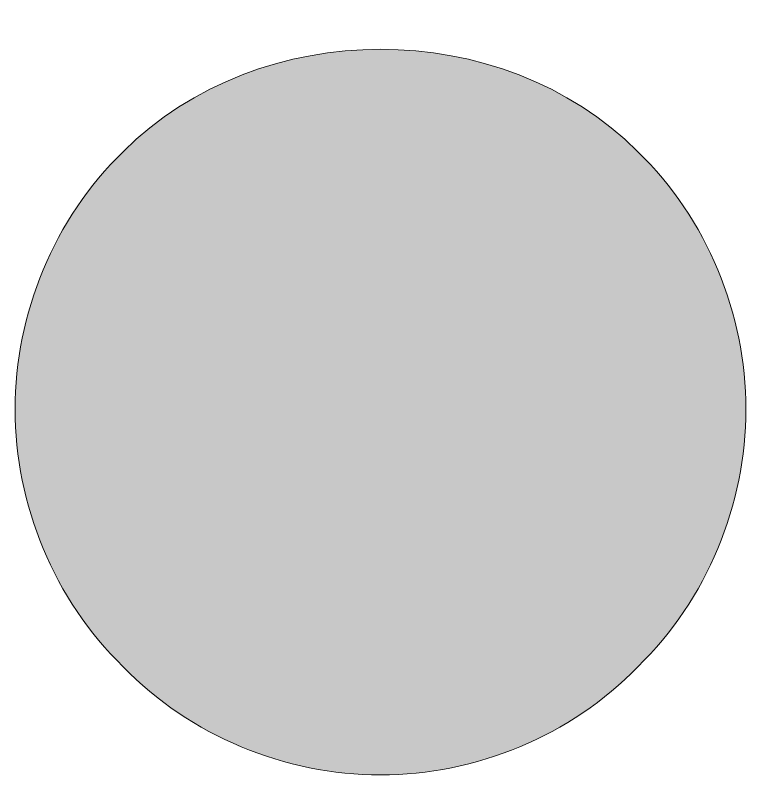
# Model space of a CAD drawing. Extents: x 146 to 361, y 242 to 614.
# Drawn here: x 271.34 to 274.18, y 530.83 to 533.78 of the extents above; entities that cross this region are included whole.
import ezdxf

# ---------------------------------------------------------------- set-up
doc = ezdxf.new("R2010")
doc.units = 0
doc.header["$MEASUREMENT"] = 0
doc.layers.add('Ebene 1', color=7, linetype='Continuous')

msp = doc.modelspace()

# ---------------------------------------------------------------- hatches: boundary and pattern name
at = {"layer": 'Ebene 1', "true_color": 0xffffff}
h = msp.add_hatch(color=7, dxfattribs=at)
h.dxf.hatch_style = 2
edge = h.paths.add_edge_path()
edge.add_spline(control_points=[(272.7598, 530.8301), (272.3896, 530.8301), (272.02, 530.98), (271.7598, 531.25), (271.4897, 531.5103), (271.3398, 531.8804), (271.3398, 532.25), (271.3398, 532.6201), (271.4897, 532.9902), (271.7598, 533.25), (272.29, 533.7803), (273.23, 533.7803), (273.7598, 533.25), (274.0298, 532.9902), (274.1797, 532.6201), (274.1797, 532.25), (274.1797, 531.8804), (274.0298, 531.5103), (273.7598, 531.25), (273.5, 530.98), (273.1299, 530.8301), (272.7598, 530.8301)], knot_values=[0, 0, 0, 0, 1, 1, 1, 2, 2, 2, 3, 3, 3, 4, 4, 4, 5, 5, 5, 6, 6, 6, 7, 7, 7, 7], degree=3, periodic=1)

# ---------------------------------------------------------------- linework, layer by layer
at = {"layer": 'Ebene 1', "lineweight": 0}
msp.add_open_spline([(272.7598, 530.8301), (272.3896, 530.8301), (272.02, 530.98), (271.7598, 531.25), (271.4897, 531.5103), (271.3398, 531.8804), (271.3398, 532.25), (271.3398, 532.6201), (271.4897, 532.9902), (271.7598, 533.25), (272.29, 533.7803), (273.23, 533.7803), (273.7598, 533.25), (274.0298, 532.9902), (274.1797, 532.6201), (274.1797, 532.25), (274.1797, 531.8804), (274.0298, 531.5103), (273.7598, 531.25), (273.5, 530.98), (273.1299, 530.8301), (272.7598, 530.8301)], degree=3, knots=[0, 0, 0, 0, 1, 1, 1, 2, 2, 2, 3, 3, 3, 4, 4, 4, 5, 5, 5, 6, 6, 6, 7, 7, 7, 7], dxfattribs=at)

doc.saveas('drawing.dxf')
